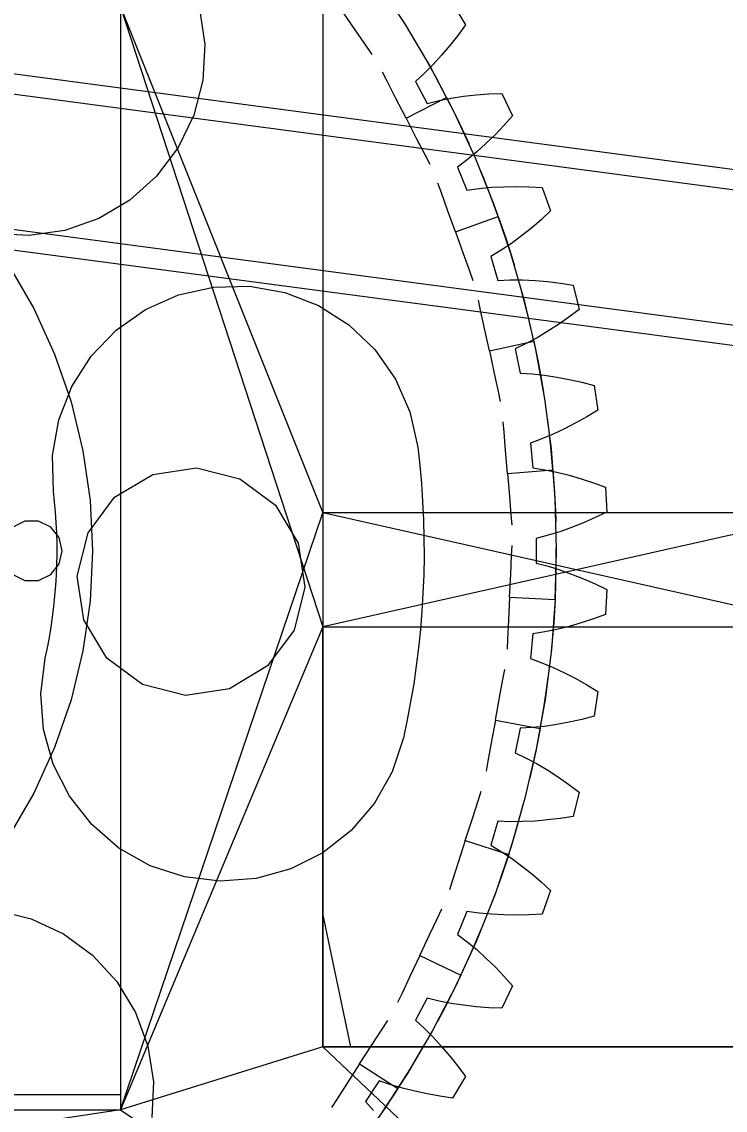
# Model space of a CAD drawing. Header units: millimetres. Extents: x -1970 to 59977, y -50268 to 6837.
# Drawn here: x 26309.2 to 26587.2, y 1503.9 to 1934.1 of the extents above; entities that cross this region are included whole.
import ezdxf

# ---------------------------------------------------------------- set-up
doc = ezdxf.new("R2010")
doc.units = ezdxf.units.MM
doc.layers.add('COTAS_P', color=1, linetype='Continuous', lineweight=0)
doc.layers.add('lateral_briquetadora', color=7, linetype='Continuous', lineweight=0)
doc.dimstyles.new('R19_100', dxfattribs={"dimtxt": 250, "dimasz": 150, "dimexe": 150, "dimexo": 80, "dimgap": 100, "dimtad": 1, "dimtih": 1, "dimtoh": 1, "dimdsep": 46, "dimcen": 0.09, "dimadec": 0, "dimazin": 0, "dimtfac": 1, "dimtdec": 4, "dimtofl": 0, "dimtmove": 0, "dimatfit": 3, "dimfxl": 1, "dimtolj": 1, "dimtzin": 0, "dimarcsym": 0})

# ---------------------------------------------------------------- blocks, each defined once
blk = doc.blocks.new('*D6')
at = {"layer": 'COTAS_P', "color": 0, "lineweight": -2, "transparency": 16777216}
for p, q in [((25128.19, 1262), (25128.19, 2232)), ((27628.19, 1262), (27628.19, 2232)), ((25278.19, 2082), (27478.19, 2082))]:
    blk.add_line(p, q, dxfattribs=at)
at = {"layer": 'COTAS_P', "color": 0, "transparency": 16777216}
for points in [[(25278.19, 2107), (25278.19, 2057), (25128.19, 2082)], [(27478.19, 2107), (27478.19, 2057), (27628.19, 2082)]]:
    blk.add_solid(points, dxfattribs=at)
at = {"layer": 'Defpoints', "color": 0, "transparency": 16777216}
for p in [(27628.19, 2082), (25128.19, 1182), (27628.19, 1182)]:
    blk.add_point(p, dxfattribs=at)

msp = doc.modelspace()

# ---------------------------------------------------------------- linework, layer by layer
at = {"layer": 'lateral_briquetadora'}
for p, q in [((27123.191, 1804.947), (25376.879, 2036.782)), ((27122.138, 1797.017), (25375.827, 2028.852)), ((27115.163, 1744.478), (25368.852, 1976.313)), ((27114.11, 1736.548), (25367.799, 1968.382)), ((26449.776, 1949.589), (26460.738, 1933.013)), ((26479.439, 1941.281), (26484.509, 1932.823)), ((26348.187, 1940), (26348.187, 1510)), ((26348.187, 1940), (26428.187, 1740)), ((26348.187, 1940), (26348.187, 1504)), ((26348.187, 1940), (26428.187, 1695)), ((26379.527, 1939.222), (26381.522, 1925.151)), ((26428.187, 1940), (26428.187, 1740)), ((26435.92, 1937.986), (26441.106, 1930.494)), ((26459.782, 1934.534), (26461.933, 1931.091)), ((26460.738, 1933.013), (26470.847, 1915.903)), ((26484.509, 1932.823), (26481.481, 1928.701)), ((26441.106, 1930.494), (26445.264, 1924.485)), ((26481.481, 1928.701), (26478.358, 1924.725)), ((26381.522, 1925.151), (26380.735, 1910.96)), ((26445.264, 1924.485), (26447.572, 1921.151)), ((26478.358, 1924.725), (26475.137, 1920.903)), ((26469.292, 1918.668), (26467.269, 1922.188)), ((26475.137, 1920.903), (26471.813, 1917.249)), ((26471.813, 1917.249), (26468.38, 1913.78)), ((26472.842, 1912.278), (26469.292, 1918.668)), ((26470.847, 1915.903), (26480.076, 1898.302)), ((26380.735, 1910.96), (26377.193, 1897.196)), ((26453.586, 1910.601), (26451.734, 1914.208)), ((26456.925, 1904.101), (26453.586, 1910.601)), ((26468.38, 1913.78), (26464.826, 1910.521)), ((26464.826, 1910.521), (26469.469, 1901.835)), ((26477.099, 1904.221), (26472.842, 1912.278)), ((26461.088, 1895.996), (26456.925, 1904.101)), ((26461.088, 1895.996), (26477.099, 1904.221)), ((26469.469, 1901.835), (26474.153, 1902.98)), ((26474.153, 1902.98), (26478.945, 1903.907)), ((26477.099, 1904.221), (26481.169, 1896.066)), ((26478.945, 1903.907), (26483.829, 1904.64)), ((26483.829, 1904.64), (26488.796, 1905.196)), ((26488.796, 1905.196), (26493.838, 1905.583)), ((26493.838, 1905.583), (26498.947, 1905.811)), ((26498.947, 1905.811), (26503.164, 1896.897)), ((26480.076, 1898.302), (26488.402, 1880.257)), ((26377.193, 1897.196), (26371.035, 1884.387)), ((26461.088, 1895.996), (26465.251, 1887.891)), ((26481.169, 1896.066), (26484.295, 1889.459)), ((26499.746, 1893.091), (26496.248, 1889.44)), ((26503.164, 1896.897), (26499.746, 1893.091)), ((26484.295, 1889.459), (26485.978, 1885.765)), ((26496.248, 1889.44), (26492.668, 1885.953)), ((26371.035, 1884.387), (26362.496, 1873.026)), ((26465.251, 1887.891), (26468.59, 1881.392)), ((26492.668, 1885.953), (26489.002, 1882.642)), ((26468.59, 1881.392), (26470.442, 1877.785)), ((26489.002, 1882.642), (26485.246, 1879.526)), ((26488.402, 1880.257), (26495.804, 1861.813)), ((26485.246, 1879.526), (26481.389, 1876.632)), ((26481.389, 1876.632), (26485.158, 1867.532)), ((26491.652, 1872.488), (26490.107, 1876.241)), ((26362.496, 1873.026), (26351.905, 1863.548)), ((26494.338, 1865.689), (26491.652, 1872.488)), ((26475.028, 1866.54), (26473.662, 1870.358)), ((26485.158, 1867.532), (26489.932, 1868.213)), ((26489.932, 1868.213), (26494.792, 1868.665)), ((26494.792, 1868.665), (26499.725, 1868.916)), ((26499.725, 1868.916), (26504.722, 1868.982)), ((26504.722, 1868.982), (26509.777, 1868.874)), ((26509.777, 1868.874), (26514.885, 1868.6)), ((26514.885, 1868.6), (26518.207, 1859.315)), ((26351.905, 1863.548), (26339.668, 1856.32)), ((26477.49, 1859.66), (26475.028, 1866.54)), ((26497.507, 1857.145), (26494.338, 1865.689)), ((26480.559, 1851.081), (26477.49, 1859.66)), ((26495.804, 1861.813), (26502.261, 1843.018)), ((26518.207, 1859.315), (26514.433, 1855.863)), ((26339.668, 1856.32), (26326.256, 1851.617)), ((26480.559, 1851.081), (26497.507, 1857.145)), ((26497.507, 1857.145), (26500.477, 1848.53)), ((26514.433, 1855.863), (26510.594, 1852.572)), ((26312.184, 1849.621), (26297.994, 1850.409)), ((26326.256, 1851.617), (26312.184, 1849.621)), ((26480.559, 1851.081), (26483.629, 1842.502)), ((26510.594, 1852.572), (26506.689, 1849.453)), ((26502.716, 1846.517), (26498.673, 1843.784)), ((26500.477, 1848.53), (26502.715, 1841.571)), ((26506.689, 1849.453), (26502.716, 1846.517)), ((26483.629, 1842.502), (26486.091, 1835.622)), ((26498.673, 1843.784), (26494.551, 1841.282)), ((26502.261, 1843.018), (26507.759, 1823.92)), ((26502.715, 1841.571), (26503.901, 1837.688)), ((26304.009, 1837.994), (26313.953, 1820.769)), ((26494.551, 1841.282), (26497.41, 1831.857)), ((26486.091, 1835.622), (26487.457, 1831.804)), ((26371.116, 1826.147), (26384.989, 1829.236)), ((26384.989, 1829.236), (26399.198, 1829.559)), ((26399.198, 1829.559), (26413.196, 1827.104)), ((26497.41, 1831.857), (26502.227, 1832.066)), ((26502.227, 1832.066), (26507.108, 1832.04)), ((26507.108, 1832.04), (26512.042, 1831.806)), ((26512.042, 1831.806), (26517.022, 1831.382)), ((26517.022, 1831.382), (26522.042, 1830.778)), ((26522.042, 1830.778), (26527.098, 1830.005)), ((26527.098, 1830.005), (26529.494, 1820.439)), ((26358.112, 1820.411), (26371.116, 1826.147)), ((26413.196, 1827.104), (26426.447, 1821.965)), ((26507.794, 1823.784), (26506.751, 1827.708)), ((26313.953, 1820.769), (26322.215, 1802.677)), ((26346.478, 1812.248), (26358.112, 1820.411)), ((26426.447, 1821.965), (26438.441, 1814.34)), ((26490.536, 1820.057), (26489.68, 1824.021)), ((26492.078, 1812.915), (26490.536, 1820.057)), ((26507.759, 1823.92), (26512.282, 1804.568)), ((26509.569, 1816.693), (26507.794, 1823.784)), ((26529.494, 1820.439), (26525.399, 1817.374)), ((26511.596, 1807.809), (26509.569, 1816.693)), ((26525.399, 1817.374), (26521.256, 1814.475)), ((26336.659, 1801.973), (26346.478, 1812.248)), ((26438.441, 1814.34), (26448.717, 1804.521)), ((26494.002, 1804.008), (26492.078, 1812.915)), ((26517.065, 1811.754), (26512.824, 1809.222)), ((26521.256, 1814.475), (26517.065, 1811.754)), ((26494.002, 1804.008), (26511.596, 1807.809)), ((26508.532, 1806.898), (26504.184, 1804.812)), ((26512.824, 1809.222), (26508.532, 1806.898)), ((26511.596, 1807.809), (26513.416, 1798.879)), ((26322.215, 1802.677), (26328.721, 1783.882)), ((26448.717, 1804.521), (26456.879, 1792.887)), ((26494.002, 1804.008), (26495.925, 1795.102)), ((26504.184, 1804.812), (26506.106, 1795.152)), ((26512.282, 1804.568), (26515.819, 1785.011)), ((26329.034, 1789.979), (26336.659, 1801.973)), ((26513.416, 1798.879), (26514.726, 1791.688)), ((26495.925, 1795.102), (26497.468, 1787.96)), ((26506.106, 1795.152), (26510.921, 1794.888)), ((26510.921, 1794.888), (26515.775, 1794.384)), ((26515.775, 1794.384), (26520.662, 1793.667)), ((26323.895, 1776.728), (26329.034, 1789.979)), ((26456.879, 1792.887), (26462.615, 1779.883)), ((26514.726, 1791.688), (26515.396, 1787.684)), ((26520.662, 1793.667), (26525.577, 1792.757)), ((26525.577, 1792.757), (26530.513, 1791.664)), ((26530.513, 1791.664), (26535.469, 1790.399)), ((26535.469, 1790.399), (26536.916, 1780.645)), ((26497.468, 1787.96), (26498.324, 1783.996)), ((26328.721, 1783.882), (26333.41, 1764.554)), ((26515.819, 1785.011), (26518.361, 1765.301)), ((26462.615, 1779.883), (26465.704, 1766.01)), ((26517.44, 1773.39), (26516.919, 1777.416)), ((26532.541, 1777.995), (26528.134, 1775.517)), ((26536.916, 1780.645), (26532.541, 1777.995)), ((26321.44, 1762.729), (26323.895, 1776.728)), ((26499.843, 1771.948), (26499.512, 1775.989)), ((26518.274, 1766.128), (26517.44, 1773.39)), ((26523.696, 1773.219), (26519.227, 1771.115)), ((26528.134, 1775.517), (26523.696, 1773.219)), ((26500.44, 1764.665), (26499.843, 1771.948)), ((26514.728, 1769.223), (26510.197, 1767.573)), ((26519.227, 1771.115), (26514.728, 1769.223)), ((26333.41, 1764.554), (26336.24, 1744.867)), ((26465.704, 1766.01), (26466.499, 1758.829)), ((26501.185, 1755.584), (26500.44, 1764.665)), ((26510.197, 1767.573), (26511.162, 1757.771)), ((26519.125, 1757.055), (26518.274, 1766.128)), ((26518.361, 1765.301), (26519.901, 1745.487)), ((26321.763, 1748.521), (26321.44, 1762.729)), ((26360.978, 1755.188), (26378.346, 1757.765)), ((26378.346, 1757.765), (26395.378, 1753.498)), ((26466.499, 1758.829), (26467.142, 1751.633)), ((26501.185, 1755.584), (26519.125, 1757.055)), ((26501.185, 1755.584), (26501.929, 1746.503)), ((26511.162, 1757.771), (26515.928, 1757.037)), ((26515.928, 1757.037), (26520.71, 1756.059)), ((26519.125, 1757.055), (26519.764, 1747.964)), ((26520.71, 1756.059), (26525.503, 1754.867)), ((26345.917, 1746.162), (26360.978, 1755.188)), ((26395.378, 1753.498), (26409.48, 1743.039)), ((26467.142, 1751.633), (26467.631, 1744.425)), ((26525.503, 1754.867), (26530.304, 1753.48)), ((26530.304, 1753.48), (26535.11, 1751.909)), ((26535.11, 1751.909), (26539.918, 1750.164)), ((26322.219, 1744.402), (26321.763, 1748.521)), ((26519.764, 1747.964), (26520.124, 1740.664)), ((26539.918, 1750.164), (26540.402, 1740.314)), ((26322.587, 1740.275), (26322.219, 1744.402)), ((26335.458, 1732.059), (26345.917, 1746.162)), ((26336.24, 1744.867), (26337.187, 1725)), ((26409.48, 1743.039), (26418.507, 1727.979)), ((26467.631, 1744.425), (26467.967, 1737.208)), ((26501.929, 1746.503), (26502.527, 1739.221)), ((26519.901, 1745.487), (26520.436, 1725.621)), ((26322.868, 1736.141), (26322.587, 1740.275)), ((26348.187, 1504), (26428.187, 1740)), ((26428.187, 1740), (26428.187, 1695)), ((26628.187, 1695), (26428.187, 1740)), ((26628.187, 1740), (26428.187, 1740)), ((26628.187, 1740), (26428.187, 1695)), ((26502.527, 1739.221), (26502.858, 1735.179)), ((26520.124, 1740.664), (26520.265, 1736.607)), ((26535.788, 1738.107), (26531.159, 1736.072)), ((26540.402, 1740.314), (26535.788, 1738.107)), ((26310.516, 1736.699), (26305.705, 1734.382)), ((26315.857, 1736.699), (26310.516, 1736.699)), ((26320.668, 1734.382), (26315.857, 1736.699)), ((26323.998, 1730.207), (26320.668, 1734.382)), ((26323.061, 1732.001), (26322.868, 1736.141)), ((26467.967, 1737.208), (26468.15, 1729.985)), ((26526.517, 1734.22), (26521.864, 1732.564)), ((26531.159, 1736.072), (26526.517, 1734.22)), ((26323.166, 1727.859), (26323.061, 1732.001)), ((26325.187, 1725), (26323.998, 1730.207)), ((26331.192, 1715.027), (26335.458, 1732.059)), ((26468.15, 1729.985), (26468.179, 1722.76)), ((26517.201, 1731.123), (26512.53, 1729.925)), ((26512.53, 1729.925), (26512.53, 1720.075)), ((26521.864, 1732.564), (26517.201, 1731.123)), ((26323.182, 1723.715), (26323.166, 1727.859)), ((26418.507, 1727.979), (26421.083, 1710.611)), ((26502.791, 1723.035), (26502.99, 1727.085)), ((26520.436, 1725.621), (26519.964, 1705.753)), ((26520.426, 1722.168), (26520.435, 1726.228)), ((26323.111, 1719.572), (26323.182, 1723.715)), ((26323.998, 1719.793), (26325.187, 1725)), ((26337.187, 1725), (26336.24, 1705.133)), ((26468.179, 1722.76), (26468.055, 1715.537)), ((26502.433, 1715.737), (26502.791, 1723.035)), ((26520.305, 1714.86), (26520.426, 1722.168)), ((26320.668, 1715.618), (26323.998, 1719.793)), ((26322.952, 1715.432), (26323.111, 1719.572)), ((26512.53, 1720.075), (26517.201, 1718.877)), ((26517.201, 1718.877), (26521.864, 1717.436)), ((26521.864, 1717.436), (26526.517, 1715.78)), ((26305.705, 1715.618), (26310.516, 1713.301)), ((26310.516, 1713.301), (26315.857, 1713.301)), ((26315.857, 1713.301), (26320.668, 1715.618)), ((26322.704, 1711.296), (26322.952, 1715.432)), ((26333.768, 1697.659), (26331.192, 1715.027)), ((26468.055, 1715.537), (26467.777, 1708.317)), ((26501.986, 1706.636), (26502.433, 1715.737)), ((26519.964, 1705.753), (26520.305, 1714.86)), ((26526.517, 1715.78), (26531.159, 1713.928)), ((26531.159, 1713.928), (26535.788, 1711.893)), ((26322.369, 1707.165), (26322.704, 1711.296)), ((26421.083, 1710.611), (26416.817, 1693.579)), ((26467.777, 1708.317), (26467.346, 1701.105)), ((26535.788, 1711.893), (26540.402, 1709.686)), ((26540.402, 1709.686), (26539.918, 1699.836)), ((26321.946, 1703.043), (26322.369, 1707.165)), ((26336.24, 1705.133), (26333.41, 1685.446)), ((26501.986, 1706.636), (26501.539, 1697.536)), ((26501.986, 1706.636), (26519.964, 1705.753)), ((26519.964, 1705.753), (26518.486, 1685.935)), ((26519.964, 1705.753), (26519.411, 1696.657)), ((26321.436, 1698.931), (26321.946, 1703.043)), ((26467.346, 1701.105), (26466.762, 1693.904)), ((26539.918, 1699.836), (26535.11, 1698.091)), ((26320.839, 1694.831), (26321.436, 1698.931)), ((26342.795, 1682.599), (26333.768, 1697.659)), ((26501.539, 1697.536), (26501.18, 1690.238)), ((26519.411, 1696.657), (26518.815, 1689.371)), ((26525.503, 1695.133), (26520.71, 1693.941)), ((26530.304, 1696.52), (26525.503, 1695.133)), ((26535.11, 1698.091), (26530.304, 1696.52)), ((26319.383, 1686.673), (26320.154, 1690.744)), ((26320.154, 1690.744), (26320.839, 1694.831)), ((26428.187, 1695), (26348.187, 1504)), ((26416.817, 1693.579), (26406.358, 1679.476)), ((26428.187, 1695), (26428.187, 1581.667)), ((26428.187, 1529), (26428.187, 1695)), ((26428.187, 1695), (26628.187, 1695)), ((26466.762, 1693.904), (26466.024, 1686.717)), ((26511.162, 1692.229), (26510.197, 1682.427)), ((26515.928, 1692.963), (26511.162, 1692.229)), ((26520.71, 1693.941), (26515.928, 1692.963)), ((26318.525, 1682.619), (26319.383, 1686.673)), ((26466.024, 1686.717), (26465.135, 1679.547)), ((26501.18, 1690.238), (26500.981, 1686.188)), ((26518.815, 1689.371), (26518.425, 1685.331)), ((26316.811, 1668.51), (26318.525, 1682.619)), ((26333.41, 1685.446), (26328.721, 1666.118)), ((26356.898, 1672.139), (26342.795, 1682.599)), ((26510.197, 1682.427), (26514.728, 1680.777)), ((26518.486, 1685.935), (26516.007, 1666.216)), ((26406.358, 1679.476), (26391.298, 1670.449)), ((26465.135, 1679.547), (26464.093, 1672.397)), ((26499.33, 1674.156), (26500.056, 1678.146)), ((26514.728, 1680.777), (26519.227, 1678.885)), ((26519.227, 1678.885), (26523.696, 1676.781)), ((26498.022, 1666.967), (26499.33, 1674.156)), ((26516.701, 1670.995), (26517.239, 1675.019)), ((26523.696, 1676.781), (26528.134, 1674.483)), ((26528.134, 1674.483), (26532.541, 1672.005)), ((26373.93, 1667.873), (26356.898, 1672.139)), ((26391.298, 1670.449), (26373.93, 1667.873)), ((26464.093, 1672.397), (26462.899, 1665.272)), ((26515.627, 1663.765), (26516.701, 1670.995)), ((26532.541, 1672.005), (26536.916, 1669.355)), ((26536.916, 1669.355), (26535.469, 1659.601)), ((26317.882, 1654.338), (26316.811, 1668.51)), ((26328.721, 1666.118), (26322.215, 1647.323)), ((26462.899, 1665.272), (26461.555, 1658.173)), ((26496.391, 1658.003), (26498.022, 1666.967)), ((26516.007, 1666.216), (26512.532, 1646.649)), ((26514.1, 1654.781), (26515.627, 1663.765)), ((26461.555, 1658.173), (26460.059, 1651.105)), ((26496.391, 1658.003), (26494.76, 1649.039)), ((26496.391, 1658.003), (26514.1, 1654.781)), ((26520.662, 1656.333), (26515.775, 1655.616)), ((26525.577, 1657.243), (26520.662, 1656.333)), ((26530.513, 1658.336), (26525.577, 1657.243)), ((26535.469, 1659.601), (26530.513, 1658.336)), ((26321.698, 1640.647), (26317.882, 1654.338)), ((26506.106, 1654.848), (26504.184, 1645.188)), ((26510.921, 1655.112), (26506.106, 1654.848)), ((26515.775, 1655.616), (26510.921, 1655.112)), ((26514.1, 1654.781), (26512.365, 1645.834)), ((26460.059, 1651.105), (26455.625, 1637.602)), ((26494.76, 1649.039), (26493.452, 1641.85)), ((26322.215, 1647.323), (26313.953, 1629.231)), ((26504.184, 1645.188), (26508.532, 1643.102)), ((26512.532, 1646.649), (26508.07, 1627.283)), ((26512.365, 1645.834), (26510.823, 1638.689)), ((26328.111, 1627.964), (26321.698, 1640.647)), ((26493.452, 1641.85), (26492.726, 1637.86)), ((26508.532, 1643.102), (26512.824, 1640.778)), ((26512.824, 1640.778), (26517.065, 1638.246)), ((26455.625, 1637.602), (26448.642, 1625.223)), ((26510.823, 1638.689), (26509.909, 1634.734)), ((26517.065, 1638.246), (26521.256, 1635.525)), ((26521.256, 1635.525), (26525.399, 1632.626)), ((26525.399, 1632.626), (26529.494, 1629.561)), ((26313.953, 1629.231), (26304.009, 1612.006)), ((26336.875, 1616.775), (26328.111, 1627.964)), ((26489.518, 1626.147), (26490.759, 1630.008)), ((26508.07, 1627.283), (26502.633, 1608.168)), ((26529.494, 1629.561), (26527.098, 1619.995)), ((26448.642, 1625.223), (26439.379, 1614.444)), ((26487.283, 1619.191), (26489.518, 1626.147)), ((26506.328, 1620.746), (26507.387, 1624.665)), ((26484.496, 1610.516), (26487.283, 1619.191)), ((26497.41, 1618.143), (26494.551, 1608.718)), ((26502.227, 1617.934), (26497.41, 1618.143)), ((26507.108, 1617.96), (26502.227, 1617.934)), ((26504.32, 1613.717), (26506.328, 1620.746)), ((26512.042, 1618.194), (26507.108, 1617.96)), ((26517.022, 1618.618), (26512.042, 1618.194)), ((26522.042, 1619.222), (26517.022, 1618.618)), ((26527.098, 1619.995), (26522.042, 1619.222)), ((26347.653, 1607.512), (26336.875, 1616.775)), ((26439.379, 1614.444), (26428.19, 1605.68)), ((26501.633, 1605.01), (26504.32, 1613.717)), ((26484.496, 1610.516), (26481.709, 1601.841)), ((26484.496, 1610.516), (26501.633, 1605.01)), ((26360.032, 1600.529), (26347.653, 1607.512)), ((26428.19, 1605.68), (26415.507, 1599.267)), ((26494.551, 1608.718), (26498.673, 1606.216)), ((26502.633, 1608.168), (26496.235, 1589.352)), ((26498.673, 1606.216), (26502.716, 1603.483)), ((26501.633, 1605.01), (26498.745, 1596.366)), ((26373.535, 1596.095), (26360.032, 1600.529)), ((26481.709, 1601.841), (26479.474, 1594.884)), ((26502.716, 1603.483), (26506.689, 1600.547)), ((26506.689, 1600.547), (26510.594, 1597.428)), ((26387.644, 1594.381), (26373.535, 1596.095)), ((26415.507, 1599.267), (26401.816, 1595.452)), ((26498.745, 1596.366), (26496.283, 1589.483)), ((26510.594, 1597.428), (26514.433, 1594.137)), ((26401.816, 1595.452), (26387.644, 1594.381)), ((26479.474, 1594.884), (26478.233, 1591.024)), ((26514.433, 1594.137), (26518.207, 1590.685)), ((26496.235, 1589.352), (26488.892, 1570.885)), ((26496.283, 1589.483), (26494.861, 1585.681)), ((26518.207, 1590.685), (26514.885, 1581.4)), ((26473.524, 1579.83), (26475.258, 1583.495)), ((26299.083, 1582.944), (26312.892, 1579.579)), ((26312.892, 1579.579), (26325.778, 1573.584)), ((26428.187, 1581.667), (26428.187, 1529)), ((26439.21, 1529), (26428.187, 1581.667)), ((26470.4, 1573.224), (26473.524, 1579.83)), ((26485.158, 1582.468), (26481.389, 1573.368)), ((26489.932, 1581.787), (26485.158, 1582.468)), ((26494.792, 1581.335), (26489.932, 1581.787)), ((26499.725, 1581.084), (26494.792, 1581.335)), ((26504.722, 1581.018), (26499.725, 1581.084)), ((26509.777, 1581.126), (26504.722, 1581.018)), ((26514.885, 1581.4), (26509.777, 1581.126)), ((26489.485, 1572.28), (26491.047, 1576.028)), ((26325.778, 1573.584), (26337.247, 1565.191)), ((26466.505, 1564.988), (26470.4, 1573.224)), ((26488.892, 1570.885), (26480.623, 1552.813)), ((26481.389, 1573.368), (26485.246, 1570.474)), ((26485.246, 1570.474), (26489.002, 1567.358)), ((26486.577, 1565.574), (26489.485, 1572.28)), ((26489.002, 1567.358), (26492.668, 1564.047)), ((26337.247, 1565.191), (26346.859, 1554.721)), ((26466.505, 1564.988), (26462.609, 1556.751)), ((26466.505, 1564.988), (26482.776, 1557.292)), ((26482.776, 1557.292), (26486.577, 1565.574)), ((26492.668, 1564.047), (26496.248, 1560.56)), ((26496.248, 1560.56), (26499.746, 1556.909)), ((26346.859, 1554.721), (26354.243, 1542.577)), ((26462.609, 1556.751), (26459.485, 1550.145)), ((26482.776, 1557.292), (26478.785, 1549.099)), ((26503.164, 1553.103), (26498.947, 1544.189)), ((26499.746, 1556.909), (26503.164, 1553.103)), ((26459.485, 1550.145), (26457.751, 1546.48)), ((26480.623, 1552.813), (26471.45, 1535.184)), ((26478.785, 1549.099), (26475.446, 1542.596)), ((26469.469, 1548.165), (26464.826, 1539.479)), ((26474.153, 1547.02), (26469.469, 1548.165)), ((26478.945, 1546.093), (26474.153, 1547.02)), ((26483.829, 1545.36), (26478.945, 1546.093)), ((26488.796, 1544.804), (26483.829, 1545.36)), ((26493.838, 1544.417), (26488.796, 1544.804)), ((26354.243, 1542.577), (26359.116, 1529.226)), ((26475.446, 1542.596), (26473.54, 1539.012)), ((26498.947, 1544.189), (26493.838, 1544.417)), ((26447.662, 1529.855), (26451.621, 1535.996)), ((26451.621, 1535.996), (26453.819, 1539.404)), ((26464.826, 1539.479), (26468.38, 1536.22)), ((26468.38, 1536.22), (26471.813, 1532.751)), ((26471.45, 1535.184), (26461.395, 1518.041)), ((26471.813, 1532.751), (26475.137, 1529.097)), ((26428.187, 1529), (26348.187, 1504)), ((26359.116, 1529.226), (26361.291, 1515.181)), ((26439.21, 1529), (26428.187, 1529)), ((26428.187, 1529), (26628.187, 1529)), ((26428.187, 1529), (26649.017, 1320)), ((26628.187, 1529), (26439.21, 1529)), ((26442.724, 1522.197), (26447.662, 1529.855)), ((26466.46, 1526.428), (26468.497, 1529.94)), ((26475.137, 1529.097), (26478.358, 1525.275)), ((26462.701, 1520.159), (26466.46, 1526.428)), ((26478.358, 1525.275), (26481.481, 1521.299)), ((26442.724, 1522.197), (26437.787, 1514.539)), ((26442.724, 1522.197), (26457.852, 1512.443)), ((26457.852, 1512.443), (26462.701, 1520.159)), ((26481.481, 1521.299), (26484.509, 1517.177)), ((26361.291, 1515.181), (26360.684, 1500.982)), ((26437.787, 1514.539), (26433.827, 1508.398)), ((26450.492, 1515.565), (26445.021, 1507.376)), ((26461.395, 1518.041), (26450.485, 1501.43)), ((26455.042, 1513.966), (26450.492, 1515.565)), ((26484.509, 1517.177), (26479.439, 1508.719)), ((26457.852, 1512.443), (26452.826, 1504.842)), ((26459.72, 1512.574), (26455.042, 1513.966)), ((26464.509, 1511.366), (26459.72, 1512.574)), ((26469.398, 1510.326), (26464.509, 1511.366)), ((26474.377, 1509.446), (26469.398, 1510.326)), ((26348.187, 1510), (25908.187, 1510)), ((26433.827, 1508.398), (26431.63, 1504.99)), ((26445.021, 1507.376), (26448.238, 1503.784)), ((26479.439, 1508.719), (26474.377, 1509.446)), ((25108.187, 1504), (26348.187, 1504)), ((26348.187, 1504), (25121.52, 1320)), ((26348.187, 1504), (26624.187, 1320)), ((26452.826, 1504.842), (26448.667, 1498.831))]:
    msp.add_line(p, q, dxfattribs=at)

# ---------------------------------------------------------------- dimensions: what is measured, and where the dimension line sits
at = {"layer": 'COTAS_P'}
dim = msp.add_aligned_dim(p1=(25128.187, 1182), p2=(27628.187, 1182), distance=900, text='<> P', dimstyle='R19_100', dxfattribs=at)
dim.commit()
dim.dimension.update_dxf_attribs({"geometry": '*D6', "text_midpoint": (26378.187, 2082)})

doc.saveas('drawing.dxf')
